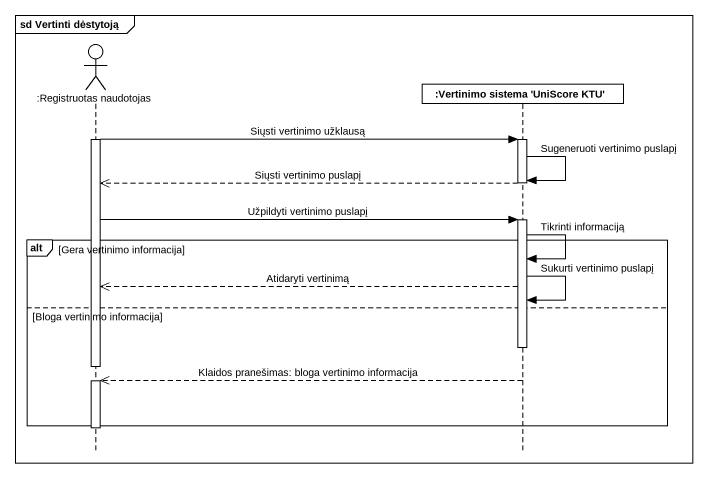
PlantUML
@startuml
mainframe sd Vertinti dėstytoją
hide footbox
actor ":Registruotas naudotojas" as Registruotas_naudotojas
participant ":Vertinimo sistema 'UniScore KTU'" as Vertinimo_sistema_UniScore

activate Registruotas_naudotojas
Registruotas_naudotojas -> Vertinimo_sistema_UniScore : Siųsti vertinimo užklausą
activate Vertinimo_sistema_UniScore
Vertinimo_sistema_UniScore -> Vertinimo_sistema_UniScore : Sugeneruoti vertinimo puslapį
Vertinimo_sistema_UniScore -->> Registruotas_naudotojas : Siųsti vertinimo puslapį
deactivate Vertinimo_sistema_UniScore
Registruotas_naudotojas -> Vertinimo_sistema_UniScore : Užpildyti vertinimo puslapį
activate Vertinimo_sistema_UniScore
alt Gera vertinimo informacija
  Vertinimo_sistema_UniScore -> Vertinimo_sistema_UniScore : Tikrinti informaciją
  Vertinimo_sistema_UniScore -->> Registruotas_naudotojas : Atidaryti vertinimą
  Vertinimo_sistema_UniScore -> Vertinimo_sistema_UniScore : Sukurti vertinimo puslapį
else Bloga vertinimo informacija
  deactivate Vertinimo_sistema_UniScore
  deactivate Registruotas_naudotojas
  Vertinimo_sistema_UniScore -->> Registruotas_naudotojas : Klaidos pranešimas: bloga vertinimo informacija
  activate Registruotas_naudotojas
end
deactivate Registruotas_naudotojas
@enduml
